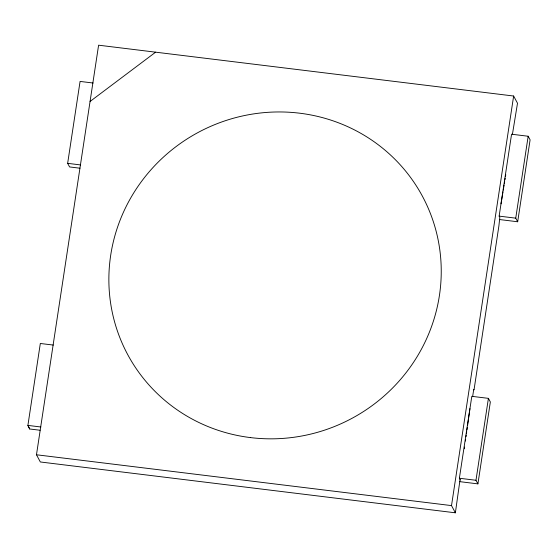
<?xml version="1.0" encoding="UTF-8"?>
<svg xmlns="http://www.w3.org/2000/svg" width="558" height="558" viewBox="0 0 558 558"><rect width="100%" height="100%" fill="white"/><g stroke="black" fill="none" stroke-linecap="round" stroke-linejoin="round"><path stroke-width="0.84" d="M464.333 448.737L464.57 447.028M465.407 441.05L465.644 439.341M466.007 436.781L466.244 435.073M466.481 433.371L466.718 431.662M466.962 429.953L467.318 427.393M467.555 425.684L469.941 408.609M79.94 168.209L69.583 166.94L67.651 163.341L80.08 81.419L93.053 83.009M460.057 479.503L455.377 512.809L40.336 461.975L36.472 454.77L98.599 45.191L513.639 96.025L517.503 103.23L512.37 134.652M455.377 512.809L451.513 505.604L513.639 96.025M460.35 480.04L459.38 478.241L471.81 396.326L488.41 398.356L490.343 401.962L477.913 483.877L459.771 481.652M472.605 396.766L473.728 389.393L474.014 389.937L498.866 226.123L499.815 217.39L499.138 216.127L511.567 134.213L528.168 136.243L530.1 139.849L517.678 221.763L499.55 219.545M477.913 483.877L475.981 480.278L488.41 398.356M517.678 221.763L515.745 218.157L528.168 136.243M501.007 203.823L502.967 191.854M503.253 190.145L504.09 185.012M504.369 183.303L504.655 181.594M504.934 179.885L505.213 178.176M505.492 176.468L505.771 174.759M90.061 101.472L155.626 52.173M499.138 216.127L515.745 218.157M67.651 163.341L80.631 164.931M53.303 345.067L40.322 343.484L27.9 425.398L29.672 428.976L40.043 430.253M40.88 426.989L27.9 425.398L29.672 428.976M459.38 478.241L475.981 480.278M36.472 454.77L451.513 505.604M250.451 437.591A167.281 162.315 -28.2 0 0 429.695 211.733A167.281 162.315 -28.2 0 0 145.017 176.865A167.281 162.315 -28.2 0 0 250.451 437.591"/></g></svg>
